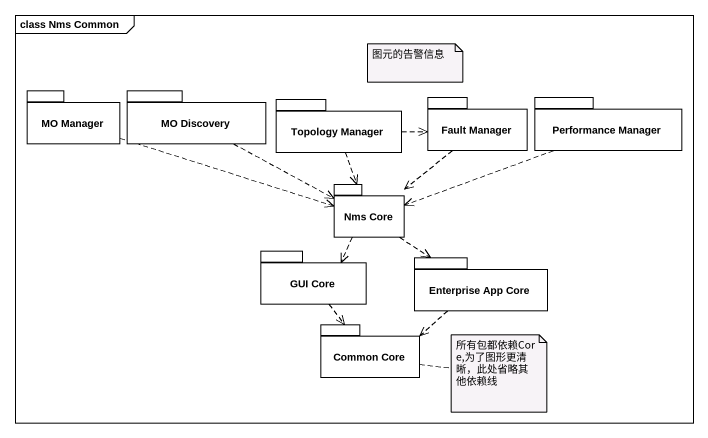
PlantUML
@startuml
mainframe class Nms Common
package "MO Manager" as MO_Manager {
}
package "MO Discovery" as MO_Discovery {
}
package "Topology Manager" as Topology_Manager {
}
package "Fault Manager" as Fault_Manager {
}
package "Performance Manager" as Performance_Manager {
}
package "Nms Core" as Nms_Core {
}
package "GUI Core" as GUI_Core {
}
package "Enterprise App Core" as Enterprise_App_Core {
}
package "Common Core" as Common_Core {
}
MO_Manager .right.> Nms_Core
MO_Discovery .right.> Nms_Core
Topology_Manager .right.> Fault_Manager
Topology_Manager ..> Nms_Core
Fault_Manager ..> Nms_Core
Performance_Manager .left.> Nms_Core
Nms_Core ..> GUI_Core
Nms_Core ..> Enterprise_App_Core
GUI_Core ..> Common_Core
Enterprise_App_Core ..> Common_Core
note as N1
  图元的告警信息
end note
note right of Common_Core : 所有包都依赖Core,为了图形更清晰，此处省略其他依赖线
@enduml
